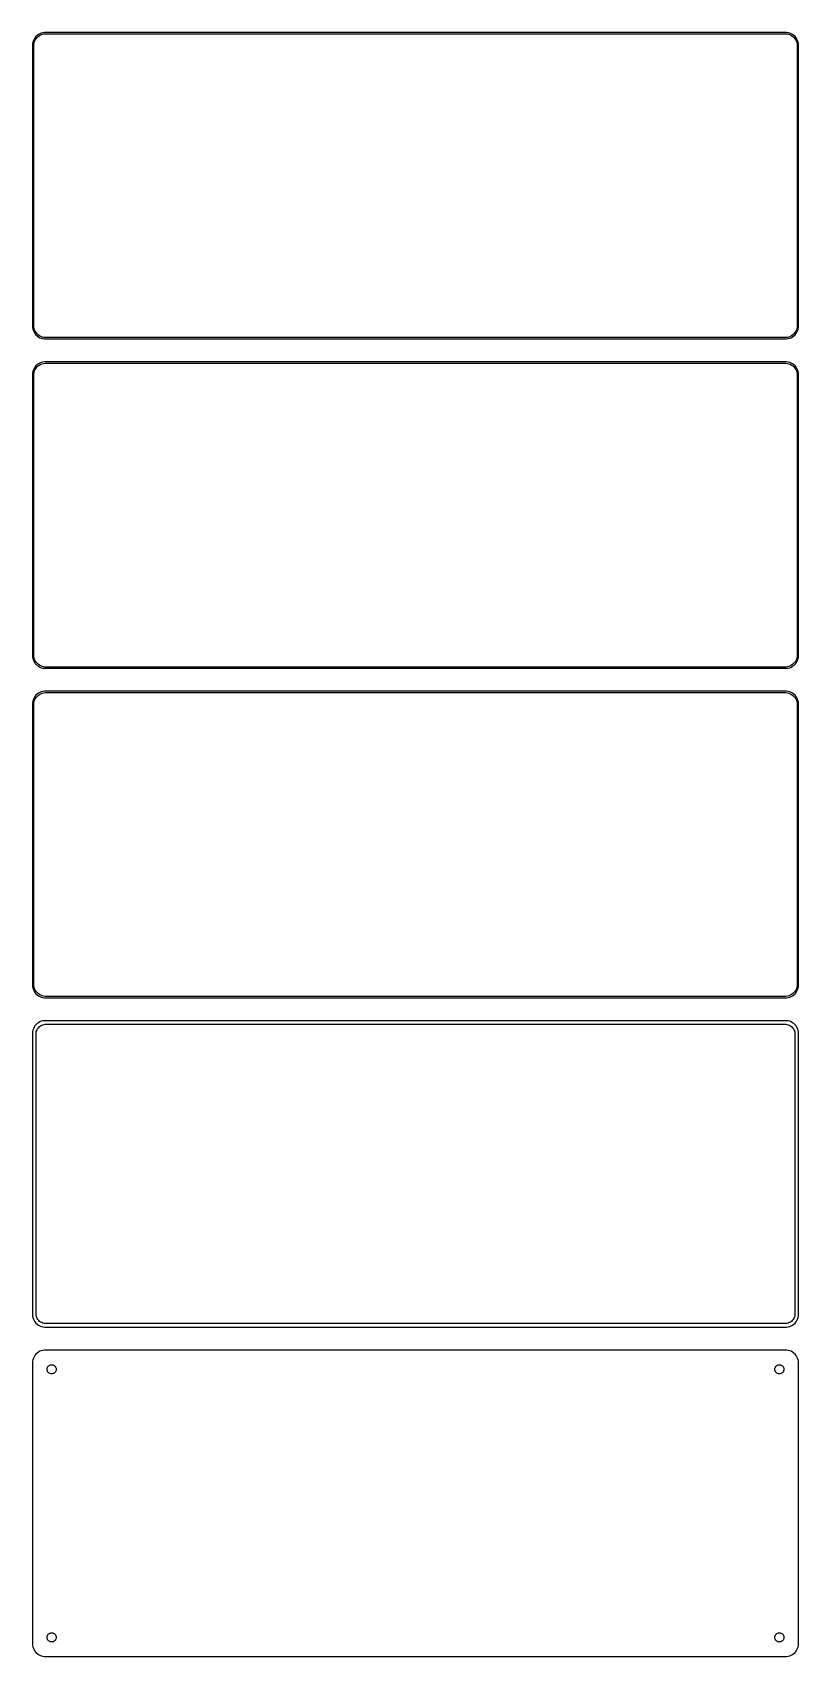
# Model space of a CAD drawing. Header units: metres. Extents: x -150 to 150, y 456 to 1092.
import ezdxf

# ---------------------------------------------------------------- set-up
doc = ezdxf.new("R2010")
doc.units = ezdxf.units.M

msp = doc.modelspace()

# ---------------------------------------------------------------- linework, layer by layer
for p, q in [((-149.961, 1087.63), (-150, 1087)), ((-149.843, 1088.24), (-149.961, 1087.63)), ((-149.649, 1088.84), (-149.843, 1088.24)), ((-149.382, 1089.41), (-149.649, 1088.84)), ((-149.463, 1087.35), (-149.351, 1087.93)), ((-149.045, 1089.94), (-149.382, 1089.41)), ((-149.351, 1087.93), (-149.166, 1088.5)), ((-149.166, 1088.5), (-148.912, 1089.04)), ((-148.645, 1090.42), (-149.045, 1089.94)), ((-148.912, 1089.04), (-148.593, 1089.54)), ((-148.187, 1090.85), (-148.645, 1090.42)), ((-148.593, 1089.54), (-148.213, 1090)), ((-148.213, 1090), (-147.778, 1090.41)), ((-147.679, 1091.22), (-148.187, 1090.85)), ((-147.778, 1090.41), (-147.295, 1090.76)), ((-147.129, 1091.52), (-147.679, 1091.22)), ((-147.295, 1090.76), (-146.772, 1091.05)), ((-146.545, 1091.76), (-147.129, 1091.52)), ((-146.772, 1091.05), (-146.218, 1091.27)), ((-145.937, 1091.91), (-146.545, 1091.76)), ((-146.218, 1091.27), (-145.64, 1091.42)), ((-145.314, 1091.99), (-145.937, 1091.91)), ((-145.64, 1091.42), (-145.048, 1091.49)), ((145.314, 1091.99), (-145.314, 1091.99)), ((-145.048, 1091.49), (145.048, 1091.49)), ((145.048, 1091.49), (145.64, 1091.42)), ((145.937, 1091.91), (145.314, 1091.99)), ((145.64, 1091.42), (146.218, 1091.27)), ((146.545, 1091.76), (145.937, 1091.91)), ((146.218, 1091.27), (146.772, 1091.05)), ((147.129, 1091.52), (146.545, 1091.76)), ((146.772, 1091.05), (147.295, 1090.76)), ((147.679, 1091.22), (147.129, 1091.52)), ((147.295, 1090.76), (147.778, 1090.41)), ((148.187, 1090.85), (147.679, 1091.22)), ((147.778, 1090.41), (148.213, 1090)), ((148.645, 1090.42), (148.187, 1090.85)), ((148.213, 1090), (148.593, 1089.54)), ((148.593, 1089.54), (148.912, 1089.04)), ((149.045, 1089.94), (148.645, 1090.42)), ((148.912, 1089.04), (149.166, 1088.5)), ((149.382, 1089.41), (149.045, 1089.94)), ((149.166, 1088.5), (149.351, 1087.93)), ((149.351, 1087.93), (149.463, 1087.35)), ((149.649, 1088.84), (149.382, 1089.41)), ((149.843, 1088.24), (149.649, 1088.84)), ((149.961, 1087.63), (149.843, 1088.24)), ((150, 1087), (149.961, 1087.63)), ((-150, 1087), (-150, 977)), ((-149.5, 1086.75), (-149.463, 1087.35)), ((-149.5, 977.25), (-149.5, 1086.75)), ((149.463, 1087.35), (149.5, 1086.75)), ((149.5, 1086.75), (149.5, 977.25)), ((150, 977), (150, 1087)), ((-150, 977), (-149.961, 976.373)), ((-149.961, 976.373), (-149.843, 975.757)), ((-149.843, 975.757), (-149.649, 975.159)), ((-149.649, 975.159), (-149.382, 974.591)), ((-149.463, 976.655), (-149.5, 977.25)), ((-149.351, 976.069), (-149.463, 976.655)), ((-149.382, 974.591), (-149.045, 974.061)), ((-149.166, 975.501), (-149.351, 976.069)), ((-148.912, 974.962), (-149.166, 975.501)), ((-149.045, 974.061), (-148.645, 973.577)), ((-148.593, 974.458), (-148.912, 974.962)), ((-148.645, 973.577), (-148.187, 973.147)), ((-148.213, 973.998), (-148.593, 974.458)), ((-147.778, 973.59), (-148.213, 973.998)), ((-148.187, 973.147), (-147.679, 972.778)), ((-147.295, 973.239), (-147.778, 973.59)), ((-146.772, 972.952), (-147.295, 973.239)), ((147.295, 973.239), (146.772, 972.952)), ((147.778, 973.59), (147.295, 973.239)), ((147.679, 972.778), (148.187, 973.147)), ((148.213, 973.998), (147.778, 973.59)), ((148.187, 973.147), (148.645, 973.577)), ((148.593, 974.458), (148.213, 973.998)), ((148.912, 974.962), (148.593, 974.458)), ((148.645, 973.577), (149.045, 974.061)), ((149.166, 975.501), (148.912, 974.962)), ((149.045, 974.061), (149.382, 974.591)), ((149.351, 976.069), (149.166, 975.501)), ((149.463, 976.655), (149.351, 976.069)), ((149.382, 974.591), (149.649, 975.159)), ((149.5, 977.25), (149.463, 976.655)), ((149.649, 975.159), (149.843, 975.757)), ((149.843, 975.757), (149.961, 976.373)), ((149.961, 976.373), (150, 977)), ((-147.679, 972.778), (-147.129, 972.476)), ((-147.129, 972.476), (-146.545, 972.245)), ((-146.218, 972.732), (-146.772, 972.952)), ((-146.545, 972.245), (-145.937, 972.089)), ((-145.64, 972.584), (-146.218, 972.732)), ((-145.937, 972.089), (-145.314, 972.01)), ((-145.048, 972.509), (-145.64, 972.584)), ((-145.314, 972.01), (145.314, 972.01)), ((145.048, 972.509), (-145.048, 972.509)), ((145.64, 972.584), (145.048, 972.509)), ((145.314, 972.01), (145.937, 972.089)), ((146.218, 972.732), (145.64, 972.584)), ((145.937, 972.089), (146.545, 972.245)), ((146.772, 972.952), (146.218, 972.732)), ((146.545, 972.245), (147.129, 972.476)), ((147.129, 972.476), (147.679, 972.778)), ((-149.382, 960.409), (-149.649, 959.841)), ((-149.045, 960.939), (-149.382, 960.409)), ((-148.645, 961.423), (-149.045, 960.939)), ((-148.912, 960.038), (-148.593, 960.542)), ((-148.187, 961.853), (-148.645, 961.423)), ((-148.593, 960.542), (-148.213, 961.002)), ((-148.213, 961.002), (-147.778, 961.41)), ((-147.679, 962.222), (-148.187, 961.853)), ((-147.778, 961.41), (-147.295, 961.761)), ((-147.129, 962.524), (-147.679, 962.222)), ((-147.295, 961.761), (-146.772, 962.048)), ((-146.545, 962.755), (-147.129, 962.524)), ((-146.772, 962.048), (-146.218, 962.268)), ((-145.937, 962.911), (-146.545, 962.755)), ((-146.218, 962.268), (-145.64, 962.416)), ((-145.314, 962.99), (-145.937, 962.911)), ((-145.64, 962.416), (-145.048, 962.491)), ((145.314, 962.99), (-145.314, 962.99)), ((-145.048, 962.491), (145.048, 962.491)), ((145.048, 962.491), (145.64, 962.416)), ((145.937, 962.911), (145.314, 962.99)), ((145.64, 962.416), (146.218, 962.268)), ((146.545, 962.755), (145.937, 962.911)), ((146.218, 962.268), (146.772, 962.048)), ((147.129, 962.524), (146.545, 962.755)), ((146.772, 962.048), (147.295, 961.761)), ((147.679, 962.222), (147.129, 962.524)), ((147.295, 961.761), (147.778, 961.41)), ((148.187, 961.853), (147.679, 962.222)), ((147.778, 961.41), (148.213, 961.002)), ((148.645, 961.423), (148.187, 961.853)), ((148.213, 961.002), (148.593, 960.542)), ((148.593, 960.542), (148.912, 960.038)), ((149.045, 960.939), (148.645, 961.423)), ((149.382, 960.409), (149.045, 960.939)), ((149.649, 959.841), (149.382, 960.409)), ((-149.961, 958.627), (-150, 958)), ((-150, 958), (-150, 848)), ((-149.843, 959.243), (-149.961, 958.627)), ((-149.649, 959.841), (-149.843, 959.243)), ((-149.5, 957.75), (-149.463, 958.345)), ((-149.5, 848.25), (-149.5, 957.75)), ((-149.463, 958.345), (-149.351, 958.931)), ((-149.351, 958.931), (-149.166, 959.499)), ((-149.166, 959.499), (-148.912, 960.038)), ((148.912, 960.038), (149.166, 959.499)), ((149.166, 959.499), (149.351, 958.931)), ((149.351, 958.931), (149.463, 958.345)), ((149.463, 958.345), (149.5, 957.75)), ((149.5, 957.75), (149.5, 848.25)), ((149.843, 959.243), (149.649, 959.841)), ((149.961, 958.627), (149.843, 959.243)), ((150, 958), (149.961, 958.627)), ((150, 848), (150, 958)), ((-150, 848), (-149.961, 847.373)), ((-149.961, 847.373), (-149.843, 846.757)), ((-149.843, 846.757), (-149.649, 846.159)), ((-149.649, 846.159), (-149.382, 845.591)), ((-149.463, 847.655), (-149.5, 848.25)), ((-149.351, 847.069), (-149.463, 847.655)), ((-149.166, 846.501), (-149.351, 847.069)), ((-148.912, 845.962), (-149.166, 846.501)), ((-148.593, 845.458), (-148.912, 845.962)), ((148.912, 845.962), (148.593, 845.458)), ((149.166, 846.501), (148.912, 845.962)), ((149.351, 847.069), (149.166, 846.501)), ((149.463, 847.655), (149.351, 847.069)), ((149.382, 845.591), (149.649, 846.159)), ((149.5, 848.25), (149.463, 847.655)), ((149.649, 846.159), (149.843, 846.757)), ((149.843, 846.757), (149.961, 847.373)), ((149.961, 847.373), (150, 848)), ((-149.382, 845.591), (-149.045, 845.061)), ((-149.045, 845.061), (-148.645, 844.577)), ((-148.645, 844.577), (-148.187, 844.147)), ((-148.213, 844.998), (-148.593, 845.458)), ((-147.778, 844.59), (-148.213, 844.998)), ((-148.187, 844.147), (-147.679, 843.778)), ((-147.295, 844.239), (-147.778, 844.59)), ((-147.679, 843.778), (-147.129, 843.476)), ((-146.772, 843.952), (-147.295, 844.239)), ((-147.129, 843.476), (-146.545, 843.245)), ((-146.218, 843.732), (-146.772, 843.952)), ((-146.545, 843.245), (-145.937, 843.089)), ((-145.64, 843.584), (-146.218, 843.732)), ((-145.937, 843.089), (-145.314, 843.01)), ((-145.048, 843.509), (-145.64, 843.584)), ((-145.314, 843.01), (145.314, 843.01)), ((145.048, 843.509), (-145.048, 843.509)), ((145.64, 843.584), (145.048, 843.509)), ((145.314, 843.01), (145.937, 843.089)), ((146.218, 843.732), (145.64, 843.584)), ((145.937, 843.089), (146.545, 843.245)), ((146.772, 843.952), (146.218, 843.732)), ((146.545, 843.245), (147.129, 843.476)), ((147.295, 844.239), (146.772, 843.952)), ((147.129, 843.476), (147.679, 843.778)), ((147.778, 844.59), (147.295, 844.239)), ((147.679, 843.778), (148.187, 844.147)), ((148.213, 844.998), (147.778, 844.59)), ((148.187, 844.147), (148.645, 844.577)), ((148.593, 845.458), (148.213, 844.998)), ((148.645, 844.577), (149.045, 845.061)), ((149.045, 845.061), (149.382, 845.591)), ((-147.679, 833.222), (-148.187, 832.853)), ((-147.129, 833.524), (-147.679, 833.222)), ((-146.545, 833.755), (-147.129, 833.524)), ((-146.772, 833.048), (-146.218, 833.268)), ((-145.937, 833.911), (-146.545, 833.755)), ((-146.218, 833.268), (-145.64, 833.416)), ((-145.314, 833.99), (-145.937, 833.911)), ((-145.64, 833.416), (-145.048, 833.491)), ((145.314, 833.99), (-145.314, 833.99)), ((-145.048, 833.491), (145.048, 833.491)), ((145.048, 833.491), (145.64, 833.416)), ((145.937, 833.911), (145.314, 833.99)), ((145.64, 833.416), (146.218, 833.268)), ((146.545, 833.755), (145.937, 833.911)), ((146.218, 833.268), (146.772, 833.048)), ((147.129, 833.524), (146.545, 833.755)), ((147.679, 833.222), (147.129, 833.524)), ((148.187, 832.853), (147.679, 833.222)), ((-149.961, 829.627), (-150, 829)), ((-150, 829), (-150, 719)), ((-149.843, 830.243), (-149.961, 829.627)), ((-149.649, 830.841), (-149.843, 830.243)), ((-149.382, 831.409), (-149.649, 830.841)), ((-149.5, 828.75), (-149.463, 829.345)), ((-149.5, 719.25), (-149.5, 828.75)), ((-149.463, 829.345), (-149.351, 829.931)), ((-149.045, 831.939), (-149.382, 831.409)), ((-149.351, 829.931), (-149.166, 830.499)), ((-149.166, 830.499), (-148.912, 831.038)), ((-148.645, 832.423), (-149.045, 831.939)), ((-148.912, 831.038), (-148.593, 831.542)), ((-148.187, 832.853), (-148.645, 832.423)), ((-148.593, 831.542), (-148.213, 832.002)), ((-148.213, 832.002), (-147.778, 832.41)), ((-147.778, 832.41), (-147.295, 832.761)), ((-147.295, 832.761), (-146.772, 833.048)), ((146.772, 833.048), (147.295, 832.761)), ((147.295, 832.761), (147.778, 832.41)), ((147.778, 832.41), (148.213, 832.002)), ((148.645, 832.423), (148.187, 832.853)), ((148.213, 832.002), (148.593, 831.542)), ((148.593, 831.542), (148.912, 831.038)), ((149.045, 831.939), (148.645, 832.423)), ((148.912, 831.038), (149.166, 830.499)), ((149.382, 831.409), (149.045, 831.939)), ((149.166, 830.499), (149.351, 829.931)), ((149.351, 829.931), (149.463, 829.345)), ((149.649, 830.841), (149.382, 831.409)), ((149.463, 829.345), (149.5, 828.75)), ((149.5, 828.75), (149.5, 719.25)), ((149.843, 830.243), (149.649, 830.841)), ((149.961, 829.627), (149.843, 830.243)), ((150, 829), (149.961, 829.627)), ((150, 719), (150, 829)), ((-150, 719), (-149.961, 718.373)), ((-149.463, 718.655), (-149.5, 719.25)), ((149.5, 719.25), (149.463, 718.655)), ((149.961, 718.373), (150, 719)), ((-149.961, 718.373), (-149.843, 717.757)), ((-149.843, 717.757), (-149.649, 717.159)), ((-149.649, 717.159), (-149.382, 716.591)), ((-149.351, 718.069), (-149.463, 718.655)), ((-149.382, 716.591), (-149.045, 716.061)), ((-149.166, 717.501), (-149.351, 718.069)), ((-148.912, 716.962), (-149.166, 717.501)), ((-149.045, 716.061), (-148.645, 715.577)), ((-148.593, 716.458), (-148.912, 716.962)), ((-148.645, 715.577), (-148.187, 715.147)), ((-148.213, 715.998), (-148.593, 716.458)), ((-147.778, 715.59), (-148.213, 715.998)), ((-148.187, 715.147), (-147.679, 714.778)), ((-147.295, 715.239), (-147.778, 715.59)), ((-147.679, 714.778), (-147.129, 714.476)), ((-146.772, 714.952), (-147.295, 715.239)), ((-147.129, 714.476), (-146.545, 714.245)), ((-146.218, 714.732), (-146.772, 714.952)), ((-146.545, 714.245), (-145.937, 714.089)), ((-145.64, 714.584), (-146.218, 714.732)), ((-145.937, 714.089), (-145.314, 714.01)), ((-145.048, 714.509), (-145.64, 714.584)), ((-145.314, 714.01), (145.314, 714.01)), ((145.048, 714.509), (-145.048, 714.509)), ((145.64, 714.584), (145.048, 714.509)), ((145.314, 714.01), (145.937, 714.089)), ((146.218, 714.732), (145.64, 714.584)), ((145.937, 714.089), (146.545, 714.245)), ((146.772, 714.952), (146.218, 714.732)), ((146.545, 714.245), (147.129, 714.476)), ((147.295, 715.239), (146.772, 714.952)), ((147.129, 714.476), (147.679, 714.778)), ((147.778, 715.59), (147.295, 715.239)), ((147.679, 714.778), (148.187, 715.147)), ((148.213, 715.998), (147.778, 715.59)), ((148.187, 715.147), (148.645, 715.577)), ((148.593, 716.458), (148.213, 715.998)), ((148.912, 716.962), (148.593, 716.458)), ((148.645, 715.577), (149.045, 716.061)), ((149.166, 717.501), (148.912, 716.962)), ((149.045, 716.061), (149.382, 716.591)), ((149.351, 718.069), (149.166, 717.501)), ((149.463, 718.655), (149.351, 718.069)), ((149.382, 716.591), (149.649, 717.159)), ((149.649, 717.159), (149.843, 717.757)), ((149.843, 717.757), (149.961, 718.373)), ((-149.961, 700.627), (-150, 700)), ((-150, 700), (-150, 590)), ((-149.843, 701.243), (-149.961, 700.627)), ((-149.649, 701.841), (-149.843, 701.243)), ((-149.382, 702.409), (-149.649, 701.841)), ((-149.045, 702.939), (-149.382, 702.409)), ((-148.645, 703.423), (-149.045, 702.939)), ((-148.187, 703.853), (-148.645, 703.423)), ((-148.619, 699.75), (-148.589, 700.235)), ((-148.619, 590.25), (-148.619, 699.75)), ((-148.589, 700.235), (-148.498, 700.712)), ((-148.498, 700.712), (-148.348, 701.174)), ((-148.348, 701.174), (-148.141, 701.614)), ((-147.679, 704.222), (-148.187, 703.853)), ((-148.141, 701.614), (-147.88, 702.024)), ((-147.88, 702.024), (-147.571, 702.399)), ((-147.129, 704.524), (-147.679, 704.222)), ((-147.571, 702.399), (-147.216, 702.731)), ((-147.216, 702.731), (-146.823, 703.017)), ((-146.545, 704.755), (-147.129, 704.524)), ((-146.823, 703.017), (-146.398, 703.251)), ((-145.937, 704.911), (-146.545, 704.755)), ((-146.398, 703.251), (-145.946, 703.43)), ((-145.946, 703.43), (-145.475, 703.551)), ((-145.314, 704.99), (-145.937, 704.911)), ((-145.475, 703.551), (-144.993, 703.612)), ((145.314, 704.99), (-145.314, 704.99)), ((-144.993, 703.612), (144.993, 703.612)), ((144.993, 703.612), (145.475, 703.551)), ((145.937, 704.911), (145.314, 704.99)), ((145.475, 703.551), (145.946, 703.43)), ((146.545, 704.755), (145.937, 704.911)), ((145.946, 703.43), (146.398, 703.251)), ((146.398, 703.251), (146.823, 703.017)), ((147.129, 704.524), (146.545, 704.755)), ((146.823, 703.017), (147.216, 702.731)), ((147.679, 704.222), (147.129, 704.524)), ((147.216, 702.731), (147.571, 702.399)), ((147.571, 702.399), (147.88, 702.024)), ((148.187, 703.853), (147.679, 704.222)), ((147.88, 702.024), (148.141, 701.614)), ((148.141, 701.614), (148.348, 701.174)), ((148.645, 703.423), (148.187, 703.853)), ((148.348, 701.174), (148.498, 700.712)), ((148.498, 700.712), (148.589, 700.235)), ((148.589, 700.235), (148.619, 699.75)), ((148.619, 699.75), (148.619, 590.25)), ((149.045, 702.939), (148.645, 703.423)), ((149.382, 702.409), (149.045, 702.939)), ((149.649, 701.841), (149.382, 702.409)), ((149.843, 701.243), (149.649, 701.841)), ((149.961, 700.627), (149.843, 701.243)), ((150, 700), (149.961, 700.627)), ((150, 590), (150, 700)), ((-150, 590), (-149.961, 589.373)), ((-149.961, 589.373), (-149.843, 588.757)), ((-149.843, 588.757), (-149.649, 588.159)), ((-149.649, 588.159), (-149.382, 587.591)), ((-149.382, 587.591), (-149.045, 587.061)), ((-149.045, 587.061), (-148.645, 586.577)), ((-148.645, 586.577), (-148.187, 586.147)), ((-148.589, 589.765), (-148.619, 590.25)), ((-148.498, 589.288), (-148.589, 589.765)), ((-148.348, 588.826), (-148.498, 589.288)), ((-148.141, 588.386), (-148.348, 588.826)), ((-148.187, 586.147), (-147.679, 585.778)), ((-147.88, 587.976), (-148.141, 588.386)), ((-147.571, 587.601), (-147.88, 587.976)), ((-147.679, 585.778), (-147.129, 585.476)), ((-147.216, 587.269), (-147.571, 587.601)), ((-146.823, 586.983), (-147.216, 587.269)), ((-147.129, 585.476), (-146.545, 585.245)), ((-146.398, 586.749), (-146.823, 586.983)), ((-146.545, 585.245), (-145.937, 585.089)), ((-145.946, 586.57), (-146.398, 586.749)), ((-145.475, 586.449), (-145.946, 586.57)), ((-144.993, 586.388), (-145.475, 586.449)), ((144.993, 586.388), (-144.993, 586.388)), ((145.475, 586.449), (144.993, 586.388)), ((145.946, 586.57), (145.475, 586.449)), ((145.937, 585.089), (146.545, 585.245)), ((146.398, 586.749), (145.946, 586.57)), ((146.823, 586.983), (146.398, 586.749)), ((146.545, 585.245), (147.129, 585.476)), ((147.216, 587.269), (146.823, 586.983)), ((147.129, 585.476), (147.679, 585.778)), ((147.571, 587.601), (147.216, 587.269)), ((147.88, 587.976), (147.571, 587.601)), ((147.679, 585.778), (148.187, 586.147)), ((148.141, 588.386), (147.88, 587.976)), ((148.348, 588.826), (148.141, 588.386)), ((148.187, 586.147), (148.645, 586.577)), ((148.498, 589.288), (148.348, 588.826)), ((148.589, 589.765), (148.498, 589.288)), ((148.619, 590.25), (148.589, 589.765)), ((148.645, 586.577), (149.045, 587.061)), ((149.045, 587.061), (149.382, 587.591)), ((149.382, 587.591), (149.649, 588.159)), ((149.649, 588.159), (149.843, 588.757)), ((149.843, 588.757), (149.961, 589.373)), ((149.961, 589.373), (150, 590)), ((-145.937, 585.089), (-145.314, 585.01)), ((-145.314, 585.01), (145.314, 585.01)), ((145.314, 585.01), (145.937, 585.089)), ((-149.649, 572.841), (-149.843, 572.243)), ((-149.382, 573.409), (-149.649, 572.841)), ((-149.045, 573.939), (-149.382, 573.409)), ((-148.645, 574.423), (-149.045, 573.939)), ((-148.187, 574.853), (-148.645, 574.423)), ((-147.679, 575.222), (-148.187, 574.853)), ((-147.129, 575.524), (-147.679, 575.222)), ((-146.545, 575.755), (-147.129, 575.524)), ((-145.937, 575.911), (-146.545, 575.755)), ((-145.314, 575.99), (-145.937, 575.911)), ((145.314, 575.99), (-145.314, 575.99)), ((145.937, 575.911), (145.314, 575.99)), ((146.545, 575.755), (145.937, 575.911)), ((147.129, 575.524), (146.545, 575.755)), ((147.679, 575.222), (147.129, 575.524)), ((148.187, 574.853), (147.679, 575.222)), ((148.645, 574.423), (148.187, 574.853)), ((149.045, 573.939), (148.645, 574.423)), ((149.382, 573.409), (149.045, 573.939)), ((149.649, 572.841), (149.382, 573.409)), ((149.843, 572.243), (149.649, 572.841)), ((-149.961, 571.627), (-150, 571)), ((-150, 571), (-150, 461)), ((-149.843, 572.243), (-149.961, 571.627)), ((-144.3, 568.5), (-144.286, 568.726)), ((-144.286, 568.274), (-144.3, 568.5)), ((-144.286, 568.726), (-144.243, 568.948)), ((-144.243, 568.052), (-144.286, 568.274)), ((-144.243, 568.948), (-144.174, 569.163)), ((-144.174, 567.837), (-144.243, 568.052)), ((-144.174, 569.163), (-144.077, 569.367)), ((-144.077, 567.633), (-144.174, 567.837)), ((-144.077, 569.367), (-143.956, 569.558)), ((-143.956, 567.442), (-144.077, 567.633)), ((-143.956, 569.558), (-143.812, 569.732)), ((-143.812, 567.268), (-143.956, 567.442)), ((-143.812, 569.732), (-143.647, 569.887)), ((-143.647, 567.113), (-143.812, 567.268)), ((-143.647, 569.887), (-143.464, 570.02)), ((-143.464, 566.98), (-143.647, 567.113)), ((-143.464, 570.02), (-143.266, 570.129)), ((-143.266, 566.871), (-143.464, 566.98)), ((-143.266, 570.129), (-143.056, 570.212)), ((-143.056, 566.788), (-143.266, 566.871)), ((-143.056, 570.212), (-142.837, 570.268)), ((-142.837, 566.732), (-143.056, 566.788)), ((-142.837, 570.268), (-142.613, 570.296)), ((-142.613, 566.704), (-142.837, 566.732)), ((-142.613, 570.296), (-142.387, 570.296)), ((-142.387, 566.704), (-142.613, 566.704)), ((-142.387, 570.296), (-142.163, 570.268)), ((-142.163, 566.732), (-142.387, 566.704)), ((-142.163, 570.268), (-141.944, 570.212)), ((-141.944, 566.788), (-142.163, 566.732)), ((-141.944, 570.212), (-141.734, 570.129)), ((-141.734, 566.871), (-141.944, 566.788)), ((-141.734, 570.129), (-141.536, 570.02)), ((-141.536, 566.98), (-141.734, 566.871)), ((-141.536, 570.02), (-141.353, 569.887)), ((-141.353, 567.113), (-141.536, 566.98)), ((-141.353, 569.887), (-141.188, 569.732)), ((-141.188, 567.268), (-141.353, 567.113)), ((-141.188, 569.732), (-141.044, 569.558)), ((-141.044, 567.442), (-141.188, 567.268)), ((-141.044, 569.558), (-140.923, 569.367)), ((-140.923, 567.633), (-141.044, 567.442)), ((-140.923, 569.367), (-140.826, 569.163)), ((-140.826, 567.837), (-140.923, 567.633)), ((-140.826, 569.163), (-140.757, 568.948)), ((-140.757, 568.052), (-140.826, 567.837)), ((-140.757, 568.948), (-140.714, 568.726)), ((-140.714, 568.274), (-140.757, 568.052)), ((-140.714, 568.726), (-140.7, 568.5)), ((-140.7, 568.5), (-140.714, 568.274)), ((140.7, 568.5), (140.714, 568.726)), ((140.714, 568.274), (140.7, 568.5)), ((140.714, 568.726), (140.757, 568.948)), ((140.757, 568.052), (140.714, 568.274)), ((140.757, 568.948), (140.826, 569.163)), ((140.826, 567.837), (140.757, 568.052)), ((140.826, 569.163), (140.923, 569.367)), ((140.923, 567.633), (140.826, 567.837)), ((140.923, 569.367), (141.044, 569.558)), ((141.044, 567.442), (140.923, 567.633)), ((141.044, 569.558), (141.188, 569.732)), ((141.188, 567.268), (141.044, 567.442)), ((141.188, 569.732), (141.353, 569.887)), ((141.353, 567.113), (141.188, 567.268)), ((141.353, 569.887), (141.536, 570.02)), ((141.536, 566.98), (141.353, 567.113)), ((141.536, 570.02), (141.734, 570.129)), ((141.734, 566.871), (141.536, 566.98)), ((141.734, 570.129), (141.944, 570.212)), ((141.944, 566.788), (141.734, 566.871)), ((141.944, 570.212), (142.163, 570.268)), ((142.163, 566.732), (141.944, 566.788)), ((142.163, 570.268), (142.387, 570.296)), ((142.387, 566.704), (142.163, 566.732)), ((142.387, 570.296), (142.613, 570.296)), ((142.613, 566.704), (142.387, 566.704)), ((142.613, 570.296), (142.837, 570.268)), ((142.837, 566.732), (142.613, 566.704)), ((142.837, 570.268), (143.056, 570.212)), ((143.056, 566.788), (142.837, 566.732)), ((143.056, 570.212), (143.266, 570.129)), ((143.266, 566.871), (143.056, 566.788)), ((143.266, 570.129), (143.464, 570.02)), ((143.464, 566.98), (143.266, 566.871)), ((143.464, 570.02), (143.647, 569.887)), ((143.647, 567.113), (143.464, 566.98)), ((143.647, 569.887), (143.812, 569.732)), ((143.812, 567.268), (143.647, 567.113)), ((143.812, 569.732), (143.956, 569.558)), ((143.956, 567.442), (143.812, 567.268)), ((143.956, 569.558), (144.077, 569.367)), ((144.077, 567.633), (143.956, 567.442)), ((144.077, 569.367), (144.174, 569.163)), ((144.174, 567.837), (144.077, 567.633)), ((144.174, 569.163), (144.243, 568.948)), ((144.243, 568.052), (144.174, 567.837)), ((144.243, 568.948), (144.286, 568.726)), ((144.286, 568.274), (144.243, 568.052)), ((144.286, 568.726), (144.3, 568.5)), ((144.3, 568.5), (144.286, 568.274)), ((149.961, 571.627), (149.843, 572.243)), ((150, 571), (149.961, 571.627)), ((150, 461), (150, 571)), ((-144.174, 464.163), (-144.077, 464.367)), ((-144.077, 464.367), (-143.956, 464.558)), ((-143.956, 464.558), (-143.812, 464.732)), ((-143.812, 464.732), (-143.647, 464.887)), ((-143.647, 464.887), (-143.464, 465.02)), ((-143.464, 465.02), (-143.266, 465.129)), ((-143.266, 465.129), (-143.056, 465.212)), ((-143.056, 465.212), (-142.837, 465.268)), ((-142.837, 465.268), (-142.613, 465.296)), ((-142.613, 465.296), (-142.387, 465.296)), ((-142.387, 465.296), (-142.163, 465.268)), ((-142.163, 465.268), (-141.944, 465.212)), ((-141.944, 465.212), (-141.734, 465.129)), ((-141.734, 465.129), (-141.536, 465.02)), ((-141.536, 465.02), (-141.353, 464.887)), ((-141.353, 464.887), (-141.188, 464.732)), ((-141.188, 464.732), (-141.044, 464.558)), ((-141.044, 464.558), (-140.923, 464.367)), ((-140.923, 464.367), (-140.826, 464.163)), ((140.826, 464.163), (140.923, 464.367)), ((140.923, 464.367), (141.044, 464.558)), ((141.044, 464.558), (141.188, 464.732)), ((141.188, 464.732), (141.353, 464.887)), ((141.353, 464.887), (141.536, 465.02)), ((141.536, 465.02), (141.734, 465.129)), ((141.734, 465.129), (141.944, 465.212)), ((141.944, 465.212), (142.163, 465.268)), ((142.163, 465.268), (142.387, 465.296)), ((142.387, 465.296), (142.613, 465.296)), ((142.613, 465.296), (142.837, 465.268)), ((142.837, 465.268), (143.056, 465.212)), ((143.056, 465.212), (143.266, 465.129)), ((143.266, 465.129), (143.464, 465.02)), ((143.464, 465.02), (143.647, 464.887)), ((143.647, 464.887), (143.812, 464.732)), ((143.812, 464.732), (143.956, 464.558)), ((143.956, 464.558), (144.077, 464.367)), ((144.077, 464.367), (144.174, 464.163)), ((-150, 461), (-149.961, 460.373)), ((-149.961, 460.373), (-149.843, 459.757)), ((-149.843, 459.757), (-149.649, 459.159)), ((-149.649, 459.159), (-149.382, 458.591)), ((-149.382, 458.591), (-149.045, 458.061)), ((-149.045, 458.061), (-148.645, 457.577)), ((-144.3, 463.5), (-144.286, 463.726)), ((-144.286, 463.274), (-144.3, 463.5)), ((-144.286, 463.726), (-144.243, 463.948)), ((-144.243, 463.052), (-144.286, 463.274)), ((-144.243, 463.948), (-144.174, 464.163)), ((-144.174, 462.837), (-144.243, 463.052)), ((-144.077, 462.633), (-144.174, 462.837)), ((-143.956, 462.442), (-144.077, 462.633)), ((-143.812, 462.268), (-143.956, 462.442)), ((-143.647, 462.113), (-143.812, 462.268)), ((-143.464, 461.98), (-143.647, 462.113)), ((-143.266, 461.871), (-143.464, 461.98)), ((-143.056, 461.788), (-143.266, 461.871)), ((-142.837, 461.732), (-143.056, 461.788)), ((-142.613, 461.704), (-142.837, 461.732)), ((-142.387, 461.704), (-142.613, 461.704)), ((-142.163, 461.732), (-142.387, 461.704)), ((-141.944, 461.788), (-142.163, 461.732)), ((-141.734, 461.871), (-141.944, 461.788)), ((-141.536, 461.98), (-141.734, 461.871)), ((-141.353, 462.113), (-141.536, 461.98)), ((-141.188, 462.268), (-141.353, 462.113)), ((-141.044, 462.442), (-141.188, 462.268)), ((-140.923, 462.633), (-141.044, 462.442)), ((-140.826, 462.837), (-140.923, 462.633)), ((-140.826, 464.163), (-140.757, 463.948)), ((-140.757, 463.052), (-140.826, 462.837)), ((-140.757, 463.948), (-140.714, 463.726)), ((-140.714, 463.274), (-140.757, 463.052)), ((-140.714, 463.726), (-140.7, 463.5)), ((-140.7, 463.5), (-140.714, 463.274)), ((140.7, 463.5), (140.714, 463.726)), ((140.714, 463.274), (140.7, 463.5)), ((140.714, 463.726), (140.757, 463.948)), ((140.757, 463.052), (140.714, 463.274)), ((140.757, 463.948), (140.826, 464.163)), ((140.826, 462.837), (140.757, 463.052)), ((140.923, 462.633), (140.826, 462.837)), ((141.044, 462.442), (140.923, 462.633)), ((141.188, 462.268), (141.044, 462.442)), ((141.353, 462.113), (141.188, 462.268)), ((141.536, 461.98), (141.353, 462.113)), ((141.734, 461.871), (141.536, 461.98)), ((141.944, 461.788), (141.734, 461.871)), ((142.163, 461.732), (141.944, 461.788)), ((142.387, 461.704), (142.163, 461.732)), ((142.613, 461.704), (142.387, 461.704)), ((142.837, 461.732), (142.613, 461.704)), ((143.056, 461.788), (142.837, 461.732)), ((143.266, 461.871), (143.056, 461.788)), ((143.464, 461.98), (143.266, 461.871)), ((143.647, 462.113), (143.464, 461.98)), ((143.812, 462.268), (143.647, 462.113)), ((143.956, 462.442), (143.812, 462.268)), ((144.077, 462.633), (143.956, 462.442)), ((144.174, 462.837), (144.077, 462.633)), ((144.174, 464.163), (144.243, 463.948)), ((144.243, 463.052), (144.174, 462.837)), ((144.243, 463.948), (144.286, 463.726)), ((144.286, 463.274), (144.243, 463.052)), ((144.286, 463.726), (144.3, 463.5)), ((144.3, 463.5), (144.286, 463.274)), ((148.645, 457.577), (149.045, 458.061)), ((149.045, 458.061), (149.382, 458.591)), ((149.382, 458.591), (149.649, 459.159)), ((149.649, 459.159), (149.843, 459.757)), ((149.843, 459.757), (149.961, 460.373)), ((149.961, 460.373), (150, 461)), ((-148.645, 457.577), (-148.187, 457.147)), ((-148.187, 457.147), (-147.679, 456.778)), ((-147.679, 456.778), (-147.129, 456.476)), ((-147.129, 456.476), (-146.545, 456.245)), ((-146.545, 456.245), (-145.937, 456.089)), ((-145.937, 456.089), (-145.314, 456.01)), ((-145.314, 456.01), (145.314, 456.01)), ((145.314, 456.01), (145.937, 456.089)), ((145.937, 456.089), (146.545, 456.245)), ((146.545, 456.245), (147.129, 456.476)), ((147.129, 456.476), (147.679, 456.778)), ((147.679, 456.778), (148.187, 457.147)), ((148.187, 457.147), (148.645, 457.577))]:
    msp.add_line(p, q)

doc.saveas('drawing.dxf')
